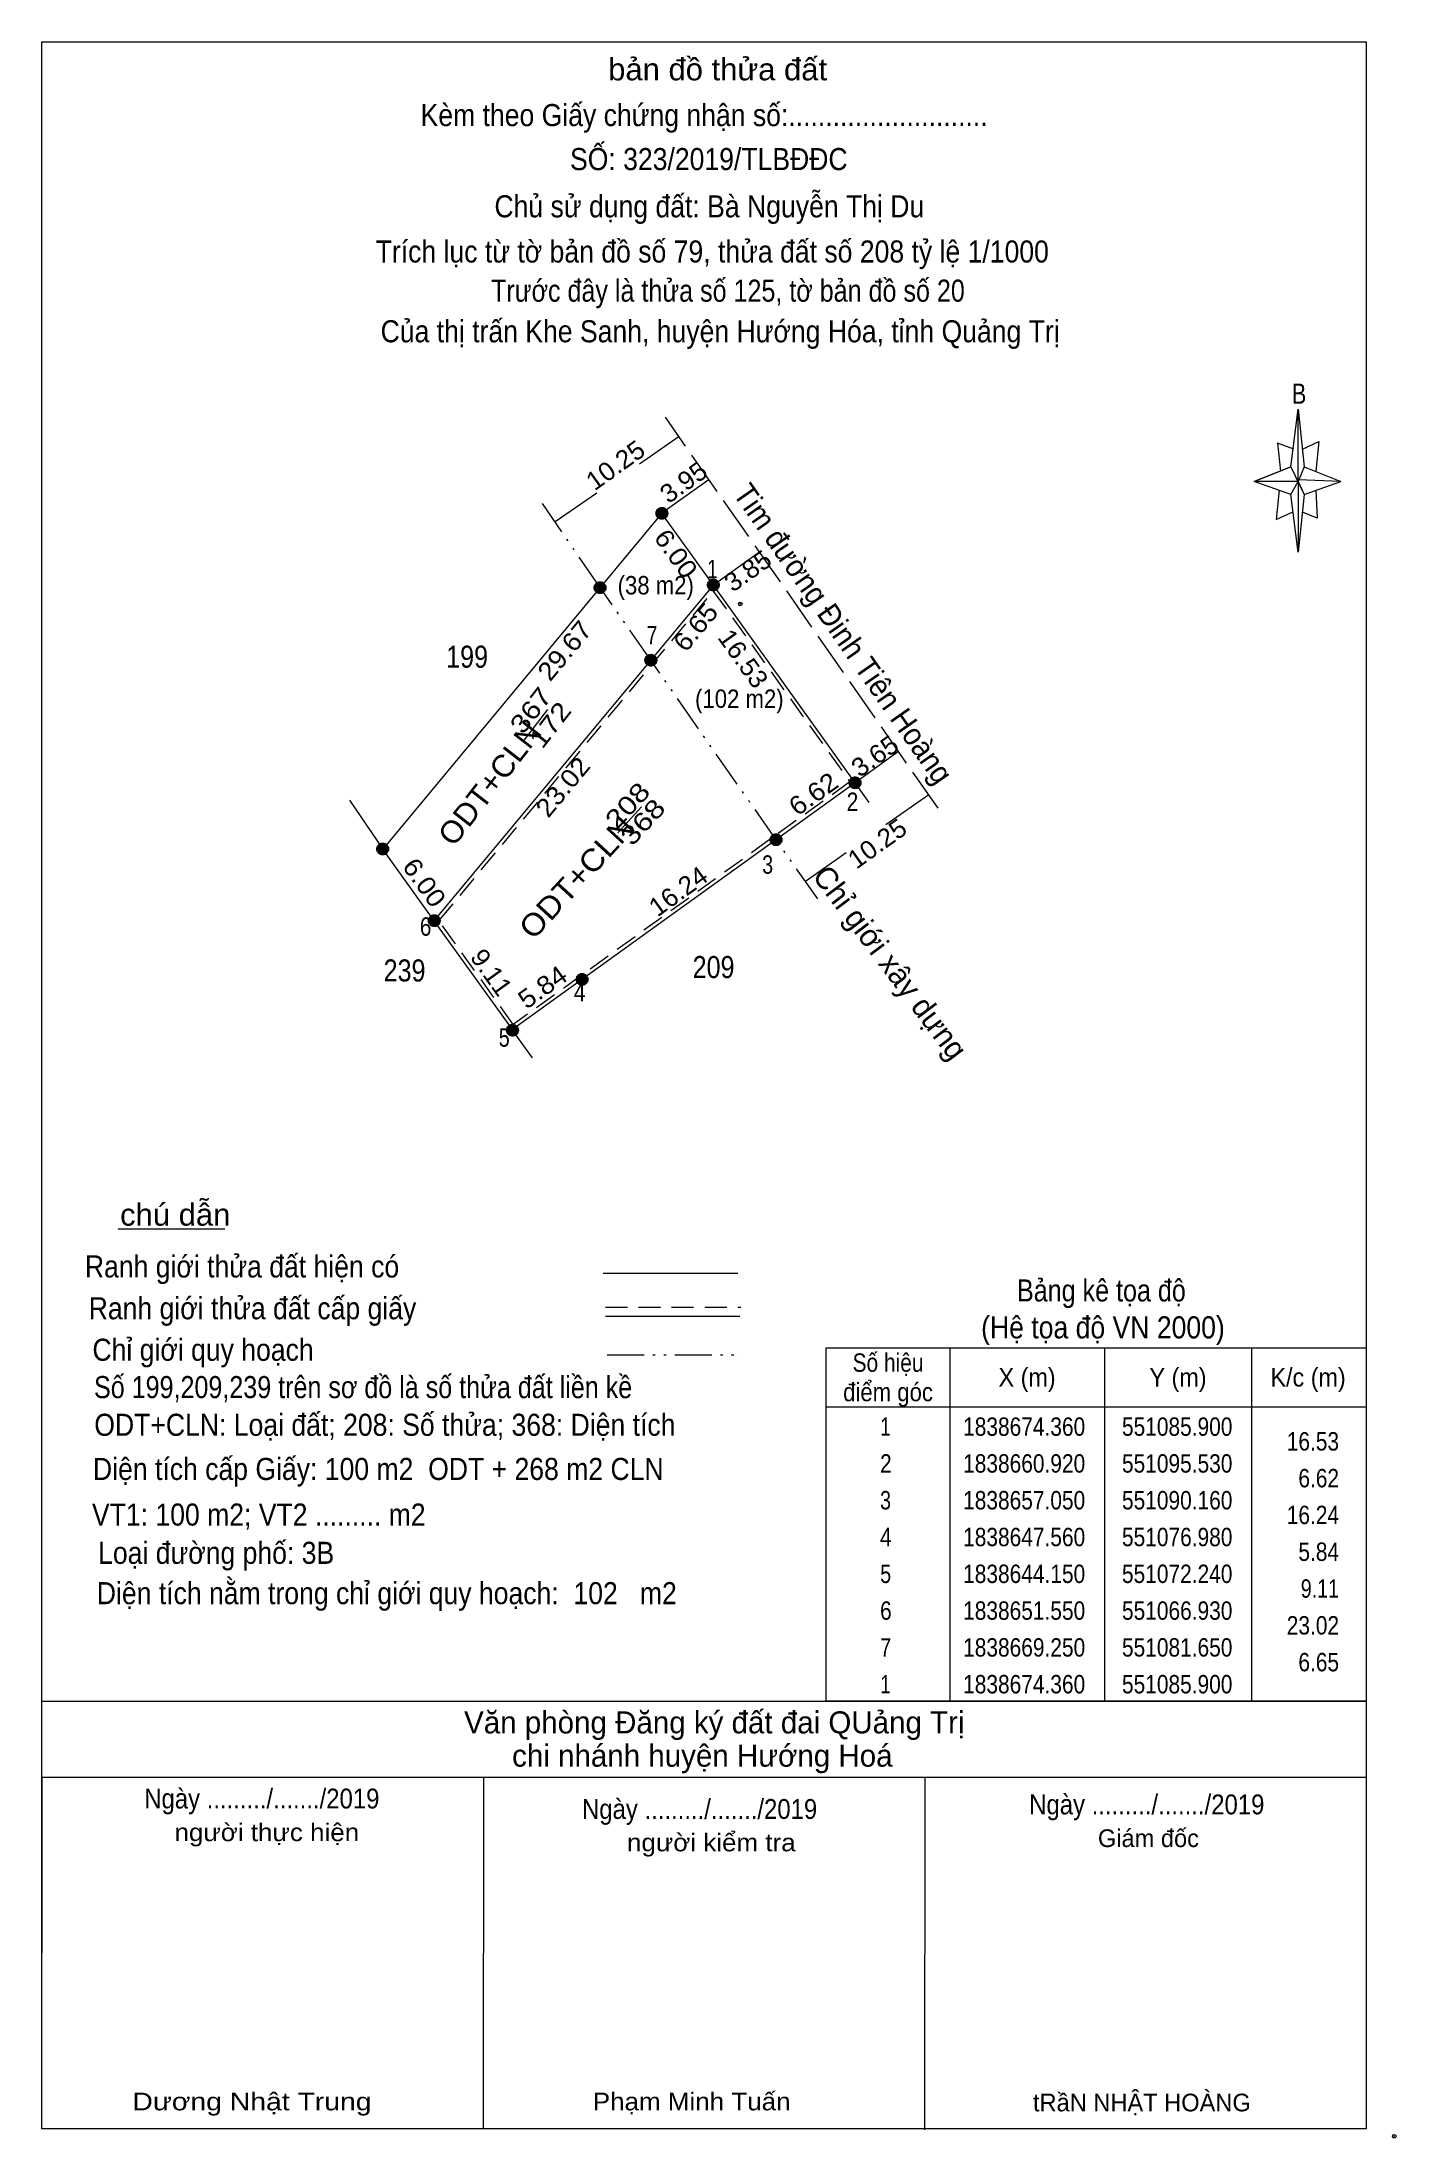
# Model space of a CAD drawing. Header units: metres. Extents: x 551040 to 551132, y 1838569 to 1838711.
import ezdxf
from ezdxf.enums import TextEntityAlignment as Align

# ---------------------------------------------------------------- set-up
doc = ezdxf.new("R2010")
doc.units = ezdxf.units.M
doc.header["$LTSCALE"] = 0.5
doc.header["$PDMODE"] = 32
doc.header["$PDSIZE"] = 0.25
for name, pattern in [('DASH_DOUBLE_DOT', [9.2, 5, -1.2, 0.3, -1.2, 0.3, -1.2]), ('LONG_DASHED', [7.5, 6, -1.5]), ('MEDIUM_DASHED', [4.5, 3, -1.5])]:
    doc.linetypes.add(name, pattern=pattern)
for name, color, linetype, lineweight in [('17', 7, 'Continuous', 13), ('2', 7, 'Continuous', 13), ('23', 7, 'LONG_DASHED', 13), ('5', 7, 'Continuous', 13), ('6', 7, 'Continuous', 13), ('63', 7, 'Continuous', 13)]:
    doc.layers.add(name, color=color, linetype=linetype, lineweight=lineweight)

msp = doc.modelspace()

# ---------------------------------------------------------------- hatches: boundary and pattern name
at = {"layer": '23'}
for points in [[(551082.8, 1838679.23, 1), (551082, 1838679.23, 1)], [(551078.6, 1838674.18, 1), (551077.8, 1838674.18, 1)], [(551086.3, 1838674.36, 1), (551085.5, 1838674.36, 1)], [(551082.05, 1838669.25, 1), (551081.25, 1838669.25, 1)], [(551095.93, 1838660.92, 1), (551095.13, 1838660.92, 1)], [(551090.56, 1838657.05, 1), (551089.76, 1838657.05, 1)], [(551063.83, 1838656.42, 1), (551063.03, 1838656.42, 1)], [(551067.33, 1838651.55, 1), (551066.53, 1838651.55, 1)], [(551077.38, 1838647.56, 1), (551076.58, 1838647.56, 1)], [(551072.65, 1838644.11, 1), (551071.85, 1838644.11, 1)]]:
    msp.add_hatch(color=256, dxfattribs=at).paths.add_polyline_path(points)

# ---------------------------------------------------------------- linework, layer by layer
at = {"layer": '17'}
for p, q in [((551045.46, 1838630.62), (551052.7, 1838630.62)), ((551040.27, 1838569.46), (551040.29, 1838593.36)), ((551070.27, 1838569.43), (551070.29, 1838593.34)), ((551100.27, 1838569.4), (551100.29, 1838593.32))]:
    msp.add_line(p, q, dxfattribs=at)
at = {"layer": '2', "linetype": 'LONG_DASHED'}
msp.add_line((551101.18, 1838659.19), (551082.64, 1838685.77), dxfattribs=at)
at = {"layer": '2'}
for p, q in [((551085.61, 1838681.53), (551082.4, 1838679.23)), ((551082.4, 1838679.23), (551063.43, 1838656.42)), ((551089.03, 1838676.6), (551085.9, 1838674.36)), ((551066.93, 1838651.55), (551085.9, 1838674.36)), ((551072.99, 1838663.75), (551074.65, 1838665.89)), ((551098.49, 1838663.05), (551095.53, 1838660.92)), ((551095.53, 1838660.92), (551072.24, 1838644.15)), ((551096.49, 1838659.58), (551095.53, 1838660.92)), ((551061.18, 1838659.74), (551063.43, 1838656.42)), ((551079.41, 1838657.52), (551081.02, 1838659.28)), ((551073.61, 1838642.23), (551072.25, 1838644.11))]:
    msp.add_line(p, q, dxfattribs=at)
at = {"layer": '2', "linetype": 'DASH_DOUBLE_DOT'}
msp.add_lwpolyline([(551092.99, 1838653.03), (551090.16, 1838657.05), (551081.65, 1838669.25), (551078.2, 1838674.18), (551074.29, 1838679.89)], dxfattribs=at)
at = {"layer": '2'}
for points in [[(551095.53, 1838660.92), (551085.9, 1838674.36), (551082.18, 1838679.53)], [(551072.24, 1838644.15), (551066.93, 1838651.55), (551063.43, 1838656.42)]]:
    msp.add_lwpolyline(points, dxfattribs=at)
at = {"layer": '2', "linetype": 'MEDIUM_DASHED'}
msp.add_lwpolyline([(551085.89, 1838673.95), (551095.18, 1838660.98), (551072.3, 1838644.5), (551067.25, 1838651.54)], close=True, dxfattribs=at)
at = {"layer": '2'}
msp.add_point((551087.73, 1838673.07), dxfattribs=at)
at = {"layer": '23'}
for centre in [(551082.4, 1838679.23), (551078.2, 1838674.18), (551085.9, 1838674.36), (551081.65, 1838669.25), (551095.53, 1838660.92), (551090.16, 1838657.05), (551063.43, 1838656.42), (551066.93, 1838651.55), (551076.98, 1838647.56), (551072.25, 1838644.11)]:
    msp.add_circle(centre, 0.4, dxfattribs=at)
at = {"layer": '5'}
for p, q in [((551125.14, 1838682.4), (551125.64, 1838686.3)), ((551125.14, 1838680.5), (551122.64, 1838681.4)), ((551126.04, 1838682.4), (551128.54, 1838681.4)), ((551126.04, 1838680.5), (551125.64, 1838676.6)), ((551126.84, 1838680.8), (551126.94, 1838678.9)), ((551126.94, 1838678.9), (551125.94, 1838679.3))]:
    msp.add_line(p, q, dxfattribs=at)
for points in [[(551040.27, 1838711.26), (551130.27, 1838711.26), (551130.27, 1838569.46), (551040.27, 1838569.46)], [(551125.64, 1838686.3), (551126.04, 1838682.4), (551125.64, 1838681.4)], [(551125.64, 1838681.4), (551122.64, 1838681.4), (551125.14, 1838682.4), (551126.04, 1838680.5), (551128.54, 1838681.4), (551125.64, 1838681.5)], [(551125.64, 1838681.4), (551125.64, 1838676.6), (551125.14, 1838680.5)]]:
    msp.add_lwpolyline(points, close=True, dxfattribs=at)
for points in [[(551125.34, 1838683.6), (551124.24, 1838684), (551124.44, 1838682.1)], [(551125.94, 1838683.6), (551127.04, 1838684.1), (551126.84, 1838682.1)], [(551125.64, 1838681.4), (551125.14, 1838682.4), (551122.64, 1838681.4)], [(551125.64, 1838681.4), (551126.04, 1838680.5), (551128.54, 1838681.4)], [(551124.34, 1838680.8), (551124.14, 1838678.8), (551125.24, 1838679.3)]]:
    msp.add_lwpolyline(points, dxfattribs=at)
at = {"layer": '6'}
for p, q in [((551078.42, 1838627.61), (551087.56, 1838627.61)), ((551078.56, 1838624.68), (551087.7, 1838624.68)), ((551040.27, 1838598.52), (551130.27, 1838598.52)), ((551040.27, 1838598.52), (551130.27, 1838598.52)), ((551040.27, 1838593.36), (551130.27, 1838593.36))]:
    msp.add_line(p, q, dxfattribs=at)
at = {"layer": '6', "linetype": 'MEDIUM_DASHED'}
msp.add_line((551078.56, 1838625.3), (551087.76, 1838625.3), dxfattribs=at)
at = {"layer": '6'}
msp.add_point((551132.17, 1838568.96), dxfattribs=at)
at = {"layer": '63'}
for p, q in [((551083.57, 1838684.44), (551080.87, 1838682.58)), ((551077.99, 1838680.61), (551075.14, 1838678.65)), ((551100.54, 1838660.11), (551097.62, 1838658.06)), ((551094.93, 1838656.17), (551092.15, 1838654.22)), ((551101.97, 1838622.52), (551101.97, 1838598.52)), ((551112.47, 1838622.52), (551112.47, 1838598.52)), ((551122.47, 1838622.52), (551122.47, 1838598.52)), ((551093.57, 1838618.52), (551130.27, 1838618.52))]:
    msp.add_line(p, q, dxfattribs=at)
at = {"layer": '63', "linetype": 'DASH_DOUBLE_DOT'}
msp.add_line((551078.69, 1838622.05), (551087.89, 1838622.05), dxfattribs=at)
at = {"layer": '63'}
msp.add_lwpolyline([(551093.57, 1838622.52), (551130.27, 1838622.52), (551130.27, 1838598.52), (551093.57, 1838598.52)], close=True, dxfattribs=at)

# ---------------------------------------------------------------- texts
at = {"layer": '2'}
for s, height, rotation, width, p in [('10.25', 1.25, 35.622, 1.05, (551079.611, 1838681.9948)), ('3.95', 1.25, 35.622, 1.05, (551084.236, 1838680.8347)), ('Tim đường Đinh Tiên Hoàng', 1.5, 304.904, 0.95, (551094.1199, 1838670.6242)), ('6.00', 1.25, 305.704, 1.1, (551082.8518, 1838676.1247)), ('3.85', 1.25, 35.622, 1.05, (551088.606, 1838674.8147)), ('29.67', 1.25, 50.251, 1.1, (551076.2765, 1838669.5054)), ('367', 1.25, 52.126, 1.2, (551073.9899, 1838665.4613)), ('172', 1.25, 52.126, 1.2, (551075.3015, 1838664.4763)), ('3.65', 1.25, 35.622, 1.05, (551097.236, 1838662.2347)), ('208', 1.25, 47.414, 1.25, (551080.523, 1838658.9571)), ('368', 1.25, 47.414, 1.25, (551081.563, 1838657.8371)), ('10.25', 1.25, 35.622, 1.05, (551097.401, 1838656.2848)), ('6.00', 1.25, 305.704, 1.1, (551065.7518, 1838653.7747))]:
    msp.add_text(s, height=height, rotation=rotation, dxfattribs=dict(at, width=width)).set_placement(p, align=Align.CENTER)
for s, height, width, p in [('(38 m2)', 1.25, 0.9, (551081.985, 1838673.72)), ('199', 1.5, 0.85, (551069.165, 1838668.74)), ('(102 m2)', 1.25, 0.9, (551087.665, 1838666.01)), ('239', 1.5, 0.85, (551064.915, 1838647.42)), ('209', 1.5, 0.85, (551085.915, 1838647.65))]:
    msp.add_text(s, height=height, dxfattribs=dict(at, width=width)).set_placement(p, align=Align.CENTER)
for rotation, width, p in [(52.126, 1.05, (551074.3247, 1838664.3091)), (47.414, 1.1, (551080.6738, 1838657.8049))]:
    msp.add_text('ODT+CLN', height=1.5, rotation=rotation, dxfattribs=dict(at, width=width)).set_placement(p, align=Align.RIGHT)
msp.add_text('Chỉ giới xây dựng', height=1.5, rotation=306.945, dxfattribs=at).set_placement((551102.0711, 1838641.9414), align=Align.RIGHT)
at = {"layer": '5'}
for s, height, width, p in [('bản đồ thửa đất', 1.5, 1.05, (551086.19, 1838708.65)), ('Kèm theo Giấy chứng nhận số:...........................', 1.5, 0.9, (551085.27, 1838705.54)), ('SỐ: 323/2019/TLBĐĐC', 1.5, 0.9, (551085.59, 1838702.55)), ('Chủ sử dụng đất: Bà Nguyễn Thị Du', 1.5, 0.9, (551085.625, 1838699.34)), ('Trích lục từ tờ bản đồ số 79, thửa đất số 208 tỷ lệ 1/1000 ', 1.5, 0.9, (551086.075, 1838696.27)), ('Trước đây là thửa số 125, tờ bản đồ số 20', 1.5, 0.85, (551086.89, 1838693.61)), ('Của thị trấn Khe Sanh, huyện Hướng Hóa, tỉnh Quảng Trị', 1.5, 0.9, (551086.36, 1838690.85)), ('B', 1.378, 0.8, (551125.7, 1838686.67))]:
    msp.add_text(s, height=height, dxfattribs=dict(at, width=width)).set_placement(p, align=Align.CENTER)
at = {"layer": '6'}
for s, height, width, p in [('chú dẫn', 1.5, 1.05, (551049.33, 1838630.83)), ('Ranh giới thửa đất hiện có ', 1.5, 0.9, (551054.12, 1838627.31)), ('Bảng kê tọa độ', 1.5, 0.85, (551112.27, 1838625.68)), ('Ranh giới thửa đất cấp giấy', 1.5, 0.9, (551054.58, 1838624.47)), ('(Hệ tọa độ VN 2000)', 1.5, 0.9, (551112.375, 1838623.17)), ('Chỉ giới quy hoạch', 1.5, 0.9, (551051.22, 1838621.65)), ('Ngày ........./......./2019', 1.35, 0.9, (551055.215, 1838591.23)), ('Ngày ........./......./2019', 1.35, 0.9, (551084.965, 1838590.52)), ('Ngày ........./......./2019', 1.35, 0.9, (551115.355, 1838590.83)), ('người thực hiện', 1.2, 1.1, (551055.555, 1838589.01)), ('người kiểm tra', 1.2, 1.1, (551085.76, 1838588.32)), ('Dương Nhật Trung', 1.2, 1.2, (551054.545, 1838570.72)), ('Phạm Minh Tuấn', 1.2, 1.1, (551084.425, 1838570.72))]:
    msp.add_text(s, height=height, dxfattribs=dict(at, width=width)).set_placement(p, align=Align.CENTER)
for s, width, p in [('Số 199,209,239 trên sơ đồ là số thửa đất liền kề', 0.85, (551043.81, 1838619.11)), ('ODT+CLN: Loại đất; 208: Số thửa; 368: Diện tích', 0.9, (551043.83, 1838616.55)), ('Diện tích cấp Giấy: 100 m2  ODT + 268 m2 CLN', 0.9, (551043.74, 1838613.55)), ('VT1: 100 m2; VT2 ......... m2', 0.9, (551043.67, 1838610.45)), ('Loại đường phố: 3B', 0.9, (551044.09, 1838607.85)), ('Diện tích nằm trong chỉ giới quy hoạch:  102   m2', 0.9, (551044, 1838605.11))]:
    msp.add_text(s, height=1.5, dxfattribs=dict(at, width=width)).set_placement(p)
for s, height, p in [(' Văn phòng Đăng ký đất đai QUảng Trị', 1.5, (551085.685, 1838596.33)), ('chi nhánh huyện Hướng Hoá', 1.5, (551085.15, 1838594.07)), ('Giám đốc', 1.2, (551115.465, 1838588.61)), ('tRầN NHẬT HOÀNG', 1.2, (551115.02, 1838570.65))]:
    msp.add_text(s, height=height, dxfattribs=at).set_placement(p, align=Align.CENTER)
at = {"layer": '63'}
for s, width, p in [(' 1', 0.75, (551086.18, 1838674.82)), (' 7', 0.8, (551082.1, 1838670.33)), (' 2', 0.85, (551095.75, 1838659.01)), (' 3', 0.8, (551089.96, 1838654.74)), (' 6', 0.85, (551066.74, 1838650.53)), (' 4', 0.85, (551077.21, 1838646.08)), (' 5', 0.8, (551072.06, 1838642.99)), ('16.53', 0.85, (551128.42, 1838615.55)), ('6.62', 0.85, (551128.42, 1838613.05)), ('16.24', 0.85, (551128.42, 1838610.55)), ('5.84', 0.85, (551128.42, 1838608.05)), ('9.11', 0.8, (551128.42, 1838605.55)), ('23.02', 0.85, (551128.42, 1838603.05)), ('6.65', 0.85, (551128.42, 1838600.55))]:
    msp.add_text(s, height=1.25, dxfattribs=dict(at, width=width)).set_placement(p, align=Align.RIGHT)
for s, rotation, width, p in [('6.65', 50.25, 1.1, (551085.1746, 1838671.1004)), ('16.53', 305.622, 1.05, (551087.4176, 1838668.999)), ('23.02', 50.252, 1.1, (551076.1489, 1838660.2404)), ('6.62', 35.779, 1.1, (551093.0596, 1838659.6607)), ('16.24', 35.755, 1.05, (551083.8798, 1838653.0447)), ('9.11', 305.662, 1.05, (551070.3109, 1838647.6794)), ('5.84', 35.732, 1.1, (551074.655, 1838646.5327))]:
    msp.add_text(s, height=1.25, rotation=rotation, dxfattribs=dict(at, width=width)).set_placement(p, align=Align.CENTER)
for s, width, p in [('Số hiệu', 0.85, (551097.77, 1838620.9)), ('điểm góc', 0.9, (551097.77, 1838618.9)), ('X (m)', 0.95, (551107.22, 1838619.9)), ('Y (m)', 0.95, (551117.475, 1838619.9)), ('K/c (m)', 0.95, (551126.315, 1838619.9)), (' 1', 0.75, (551097.42, 1838616.55)), ('1838674.360', 0.85, (551107.02, 1838616.55)), ('551085.900', 0.85, (551117.42, 1838616.55)), (' 2', 0.85, (551097.425, 1838614.05)), ('1838660.920', 0.85, (551107.02, 1838614.05)), ('551095.530', 0.85, (551117.42, 1838614.05)), (' 3', 0.8, (551097.415, 1838611.55)), ('1838657.050', 0.85, (551107.02, 1838611.55)), ('551090.160', 0.85, (551117.42, 1838611.55)), (' 4', 0.85, (551097.42, 1838609.05)), ('1838647.560', 0.85, (551107.02, 1838609.05)), ('551076.980', 0.85, (551117.42, 1838609.05)), (' 5', 0.8, (551097.425, 1838606.55)), ('1838644.150', 0.85, (551107.02, 1838606.55)), ('551072.240', 0.85, (551117.42, 1838606.55)), (' 6', 0.85, (551097.425, 1838604.05)), ('1838651.550', 0.85, (551107.02, 1838604.05)), ('551066.930', 0.85, (551117.42, 1838604.05)), (' 7', 0.8, (551097.425, 1838601.55)), ('1838669.250', 0.85, (551107.02, 1838601.55)), ('551081.650', 0.85, (551117.42, 1838601.55)), (' 1', 0.75, (551097.42, 1838599.05)), ('1838674.360', 0.85, (551107.02, 1838599.05)), ('551085.900', 0.85, (551117.42, 1838599.05))]:
    msp.add_text(s, height=1.25, dxfattribs=dict(at, width=width)).set_placement(p, align=Align.CENTER)

doc.saveas('drawing.dxf')
